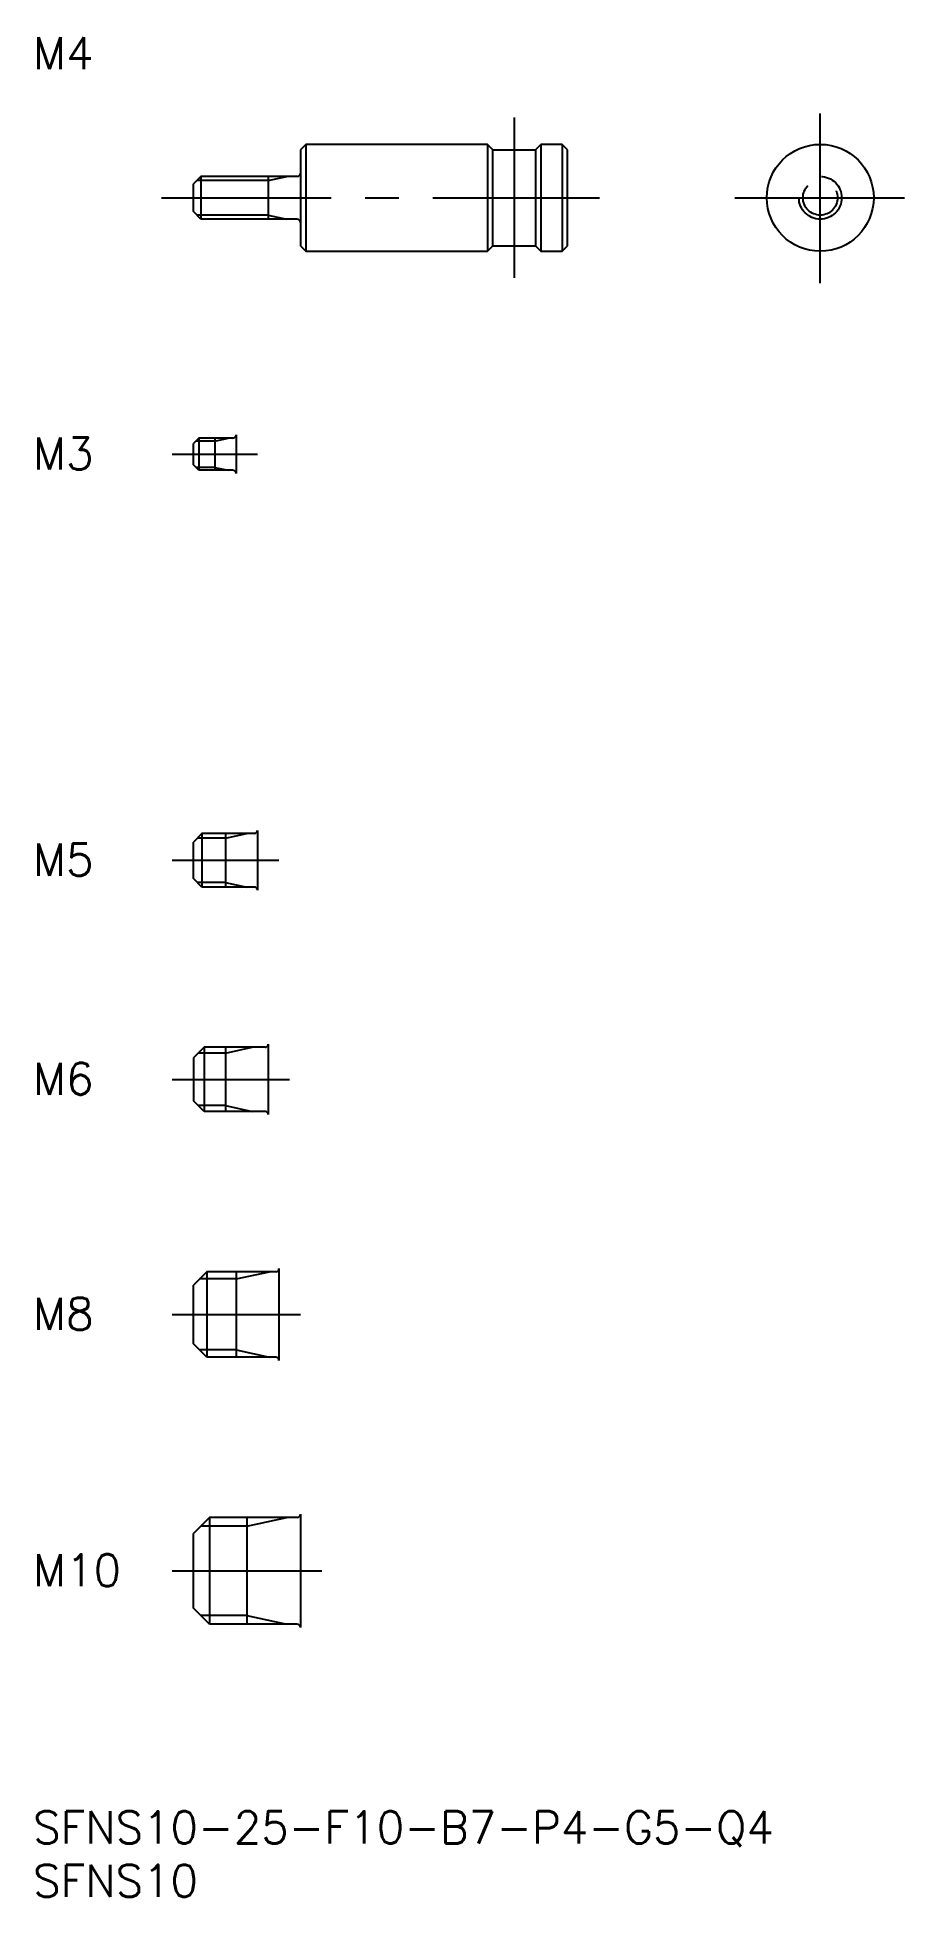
# Model space of a CAD drawing. Extents: x 0 to 82, y -8 to 166.
import ezdxf

# ---------------------------------------------------------------- set-up
doc = ezdxf.new("R2010")
doc.units = 0
doc.header["$LTSCALE"] = 0.5
doc.linetypes.add('CENTER', pattern=[50.8, 31.75, -6.35, 6.35, -6.35])
doc.linetypes.add('DASHED', pattern=[19.05, 12.7, -6.35])
for name, color, linetype in [('MSM_CENTER', 1, 'CENTER'), ('MSM_CONTINUOUS', 7, 'CONTINUOUS'), ('MSM_DASHED', 4, 'DASHED'), ('MSM_NARROW', 5, 'CONTINUOUS'), ('MSM_PART_NUMBER', 7, 'CONTINUOUS')]:
    doc.layers.add(name, color=color, linetype=linetype)
doc.styles.get("Standard").update_dxf_attribs({"font": 'txt.shx', "height": 1, "bigfont": 'bigfont.shx'})

# ---------------------------------------------------------------- blocks, each defined once
blk = doc.blocks.new('*U14')
at = {"layer": 'MSM_PART_NUMBER'}
blk.add_text('SFNS10-25-F10-B7-P4-G5-Q4', height=3, dxfattribs=at).set_placement((0, -3))
blk = doc.blocks.new('*U15')
at = {"layer": 'MSM_PART_NUMBER'}
blk.add_text('SFNS10', height=3, dxfattribs=at).set_placement((0, -8))
blk = doc.blocks.new('*U16')
at = {"layer": 'MSM_PART_NUMBER'}
blk.add_text('M10', height=3, dxfattribs=at).set_placement((0, 21.06))
blk = doc.blocks.new('*U17')
at = {"layer": 'MSM_PART_NUMBER'}
blk.add_text('M8', height=3, dxfattribs=at).set_placement((0, 45.06))
blk = doc.blocks.new('*U18')
at = {"layer": 'MSM_PART_NUMBER'}
blk.add_text('M6', height=3, dxfattribs=at).set_placement((0, 67.06))
blk = doc.blocks.new('*U19')
at = {"layer": 'MSM_PART_NUMBER'}
blk.add_text('M4', height=3, dxfattribs=at).set_placement((0, 163.03))
blk = doc.blocks.new('*U20')
at = {"layer": 'MSM_PART_NUMBER'}
blk.add_text('M3', height=3, dxfattribs=at).set_placement((0, 125.56))
blk = doc.blocks.new('*U21')
at = {"layer": 'MSM_PART_NUMBER'}
blk.add_text('M5', height=3, dxfattribs=at).set_placement((0, 87.56))

msp = doc.modelspace()

# ---------------------------------------------------------------- linework, layer by layer
at = {"layer": 'MSM_CENTER'}
for p, q in [((45, 158.5), (45, 143.5)), ((73.636795, 143), (73.636795, 159)), ((12, 151), (53, 151)), ((65.636795, 151), (81.636795, 151)), ((13, 127), (21, 127)), ((13, 89), (23, 89)), ((13, 68.5), (24, 68.5)), ((13, 46.5), (25, 46.5)), ((13, 22.5), (27, 22.5))]:
    msp.add_line(p, q, dxfattribs=at)
at = {"layer": 'MSM_CONTINUOUS'}
for p, q in [((25.5, 156), (25, 155.5)), ((25, 155.5), (25, 146.5)), ((25.499999, 156), (25.499999, 146)), ((42.5, 156), (25.5, 156)), ((42.5, 156), (42.5, 146)), ((43, 155.5), (42.5, 156)), ((43, 146.5), (43, 155.5)), ((43, 155.5), (47, 155.5)), ((47, 155.5), (47.5, 156)), ((47, 155.5), (47, 146.5)), ((49.5, 156), (47.5, 156)), ((47.5, 156), (47.5, 146)), ((49.5, 156), (49.5, 146)), ((50, 155.5), (49.5, 156)), ((50, 146.5), (50, 155.5)), ((15.7, 153), (15, 152.3)), ((15, 149.7), (15, 152.3)), ((24.7, 153), (15.7, 153)), ((15.7, 153), (15.7, 149)), ((22, 153), (22, 149)), ((15.7, 149), (15, 149.7)), ((24.7, 149), (15.7, 149)), ((25, 146.5), (25.5, 146)), ((42.5, 146), (43, 146.5)), ((43, 146.5), (47, 146.5)), ((47, 146.5), (47.5, 146)), ((49.5, 146), (50, 146.5)), ((25.5, 146), (42.5, 146)), ((47.5, 146), (49.5, 146)), ((19, 128.8), (19, 125.2)), ((15.5, 128.5), (15, 128)), ((15, 126), (15, 128)), ((18.7, 128.5), (15.5, 128.5)), ((15.5, 128.5), (15.5, 125.5)), ((17, 128.5), (17, 125.5)), ((15.5, 125.5), (15, 126)), ((18.7, 125.5), (15.5, 125.5)), ((15.8, 91.5), (15, 90.7)), ((15, 87.3), (15, 90.7)), ((20.7, 91.5), (15.8, 91.5)), ((15.8, 91.5), (15.8, 86.5)), ((18, 91.5), (18, 86.5)), ((21, 91.8), (21, 86.2)), ((15.8, 86.5), (15, 87.3)), ((20.7, 86.5), (15.8, 86.5)), ((16, 71.5), (15, 70.5)), ((21.7, 71.5), (16, 71.5)), ((16, 71.5), (16, 65.5)), ((18, 71.5), (18, 65.5)), ((22, 71.8), (22, 65.2)), ((15, 70.5), (15, 66.5)), ((16, 65.5), (15, 66.5)), ((21.7, 65.5), (16, 65.5)), ((16.25, 50.5), (15, 49.25)), ((22.7, 50.5), (16.25, 50.5)), ((16.25, 50.5), (16.25, 42.5)), ((19, 50.5), (19, 42.5)), ((23, 50.8), (23, 42.2)), ((15, 43.75), (15, 49.25)), ((16.25, 42.5), (15, 43.75)), ((22.7, 42.5), (16.25, 42.5)), ((16.5, 27.5), (15, 26)), ((24.7, 27.5), (16.5, 27.5)), ((16.5, 27.5), (16.5, 17.5)), ((20, 27.5), (20, 17.5)), ((25, 27.8), (25, 17.2)), ((15, 19), (15, 26)), ((16.5, 17.5), (15, 19)), ((24.7, 17.5), (16.5, 17.5))]:
    msp.add_line(p, q, dxfattribs=at)
msp.add_circle((73.636795, 151), 5, dxfattribs=at)
for centre, start, end in [((24.7, 153.3), 270, 0), ((24.7, 148.7), 0, 90), ((18.7, 128.8), 270, 0), ((18.7, 125.2), 0, 90), ((20.7, 91.8), 270, 0), ((20.7, 86.2), 0, 90), ((21.7, 71.8), 270, 0), ((21.7, 65.2), 0, 90), ((22.7, 50.8), 270, 0), ((22.7, 42.2), 0, 90), ((24.7, 27.8), 270, 0), ((24.7, 17.2), 0, 90)]:
    msp.add_arc(centre, 0.3, start, end, dxfattribs=at)
at = {"layer": 'MSM_DASHED'}
for radius in [2, 1.621]:
    msp.add_circle((73.636795, 151), radius, dxfattribs=at)
at = {"layer": 'MSM_NARROW'}
for p, q in [((22, 152.621), (15.321, 152.621)), ((22, 152.621), (23.75, 153)), ((22, 149.379), (15.321, 149.379)), ((22, 149.379), (23.75, 149)), ((17, 128.2295), (15.2295, 128.2295)), ((17, 128.2295), (18.25, 128.5)), ((17, 125.7705), (15.2295, 125.7705)), ((17, 125.7705), (18.25, 125.5)), ((18, 91.067), (15.367, 91.067)), ((18, 91.067), (20, 91.5)), ((18, 86.933), (15.367, 86.933)), ((18, 86.933), (20, 86.5)), ((18, 70.9585), (20.5, 71.5)), ((18, 70.9585), (15.4585, 70.9585)), ((18, 66.0415), (15.4585, 66.0415)), ((18, 66.0415), (20.5, 65.5)), ((19, 49.8235), (22.125, 50.5)), ((19, 49.8235), (15.5735, 49.8235)), ((19, 43.1765), (15.5735, 43.1765)), ((19, 43.1765), (22.125, 42.5)), ((20, 26.688), (15.688, 26.688)), ((20, 26.688), (23.75, 27.5)), ((20, 18.312), (15.688, 18.312)), ((20, 18.312), (23.75, 17.5))]:
    msp.add_line(p, q, dxfattribs=at)

# ---------------------------------------------------------------- block references
at = {"layer": 'MSM_CONTINUOUS'}
for name in ['*U19', '*U20', '*U21', '*U18', '*U17', '*U16', '*U14', '*U15']:
    msp.add_blockref(name, (0, 0), dxfattribs=at)

doc.saveas('drawing.dxf')
